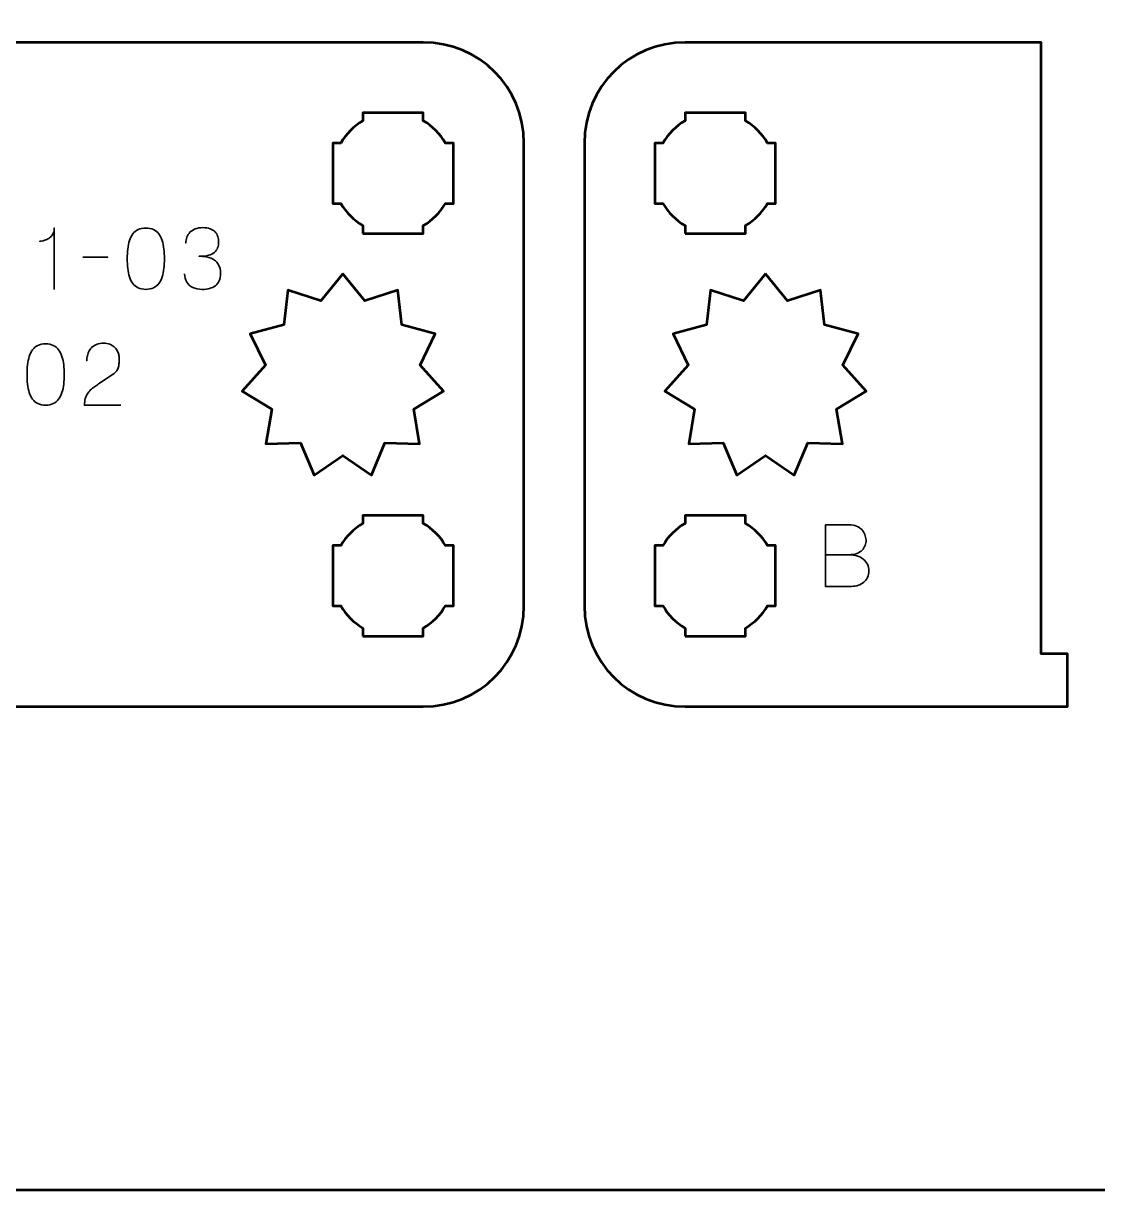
# Model space of a CAD drawing. Header units: centimetres. Extents: x -21 to 0, y -29.7 to 0.
# Drawn here: x -15.84 to -10.5, y -29.7 to -23.91 of the extents above; entities that cross this region are included whole.
import ezdxf

# ---------------------------------------------------------------- set-up
doc = ezdxf.new("R2010")
doc.units = ezdxf.units.CM
doc.header["$MEASUREMENT"] = 0
doc.layers.add('Layer 1', color=7, linetype='Continuous')

msp = doc.modelspace()

# ---------------------------------------------------------------- linework, layer by layer
at = {"layer": 'Layer 1', "color": 22, "lineweight": 53}
msp.add_open_spline([(-21.00003, -29.19995), (-21.00003, -29.19995), (-21.00003, -0.49992), (-21.00003, -0.49992), (-21.00003, -0.49992), (-21.00003, -0.22295), (-20.77694, 0.00004), (-20.49994, 0.00004), (-20.49994, 0.00004), (-20.49994, 0.00004), (-0.50008, 0.00004), (-0.50008, 0.00004), (-0.50008, 0.00004), (-0.22294, 0.00004), (0.00002, -0.22295), (0.00002, -0.49992), (0.00002, -0.49992), (0.00002, -0.49992), (0.00002, -29.19995), (0.00002, -29.19995), (0.00002, -29.19995), (0.00002, -29.47695), (-0.22294, -29.70004), (-0.50008, -29.70004), (-0.50008, -29.70004), (-0.50008, -29.70004), (-20.49994, -29.70004), (-20.49994, -29.70004), (-20.49994, -29.70004), (-20.77694, -29.70004), (-21.00003, -29.47695), (-21.00003, -29.19995)], degree=3, knots=[0, 0, 0, 0, 0.125, 0.125, 0.125, 0.125, 0.25, 0.25, 0.25, 0.25, 0.375, 0.375, 0.375, 0.375, 0.5, 0.5, 0.5, 0.5, 0.625, 0.625, 0.625, 0.625, 0.75, 0.75, 0.75, 0.75, 0.875, 0.875, 0.875, 0.875, 1, 1, 1, 1], dxfattribs=at)
at = {"layer": 'Layer 1', "color": 114, "lineweight": 53}
for points in [[(-18.14994, -23.99998), (-18.14994, -23.99998), (-13.85007, -23.99998), (-13.85007, -23.99998), (-13.85007, -23.99998), (-13.57293, -23.99998), (-13.34997, -24.22307), (-13.34997, -24.50007), (-13.34997, -24.50007), (-13.34997, -24.50007), (-13.34997, -26.79994), (-13.34997, -26.79994), (-13.34997, -26.79994), (-13.34997, -27.07708), (-13.57293, -27.30004), (-13.85007, -27.30004), (-13.85007, -27.30004), (-13.85007, -27.30004), (-18.14994, -27.30004), (-18.14994, -27.30004), (-18.14994, -27.30004), (-18.42694, -27.30004), (-18.65003, -27.07708), (-18.65003, -26.79994), (-18.65003, -26.79994), (-18.65003, -26.79994), (-18.65003, -24.50007), (-18.65003, -24.50007), (-18.65003, -24.50007), (-18.65003, -24.22307), (-18.42694, -23.99998), (-18.14994, -23.99998)], [(-12.54994, -23.99998), (-12.54994, -23.99998), (-10.78102, -23.99998), (-10.78102, -23.99998), (-10.78102, -23.99998), (-10.78102, -23.99998), (-10.781, -27.03754), (-10.781, -27.03754), (-10.781, -27.03754), (-10.781, -27.03754), (-10.65, -27.03754), (-10.65, -27.03754), (-10.65, -27.03754), (-10.65, -27.03754), (-10.65002, -27.30004), (-10.65002, -27.30004), (-10.65002, -27.30004), (-10.65002, -27.30004), (-12.54994, -27.30004), (-12.54994, -27.30004), (-12.54994, -27.30004), (-12.82694, -27.30004), (-13.05003, -27.07708), (-13.05003, -26.79994), (-13.05003, -26.79994), (-13.05003, -26.79994), (-13.05003, -24.50007), (-13.05003, -24.50007), (-13.05003, -24.50007), (-13.05003, -24.22307), (-12.82694, -23.99998), (-12.54994, -23.99998)]]:
    msp.add_open_spline(points, degree=3, knots=[0, 0, 0, 0, 0.125, 0.125, 0.125, 0.125, 0.25, 0.25, 0.25, 0.25, 0.375, 0.375, 0.375, 0.375, 0.5, 0.5, 0.5, 0.5, 0.625, 0.625, 0.625, 0.625, 0.75, 0.75, 0.75, 0.75, 0.875, 0.875, 0.875, 0.875, 1, 1, 1, 1], dxfattribs=at)
at = {"layer": 'Layer 1', "color": 250, "lineweight": 53}
for points, knots in [([(-14.15007, -24.95001), (-14.15007, -24.95001), (-14.15007, -24.9099), (-14.15007, -24.9099), (-14.15007, -24.9099), (-14.19554, -24.88358), (-14.23343, -24.84555), (-14.25989, -24.80008), (-14.25989, -24.80008), (-14.25989, -24.80008), (-14.3, -24.80008), (-14.3, -24.80008), (-14.3, -24.80008), (-14.3, -24.80008), (-14.3, -24.65001), (-14.3, -24.65001), (-14.3, -24.65001), (-14.3, -24.65001), (-14.3, -24.50007), (-14.3, -24.50007), (-14.3, -24.50007), (-14.3, -24.50007), (-14.25989, -24.50007), (-14.25989, -24.50007), (-14.25989, -24.50007), (-14.23343, -24.45446), (-14.19554, -24.41654), (-14.15007, -24.39022), (-14.15007, -24.39022), (-14.15007, -24.39022), (-14.15007, -24.35), (-14.15007, -24.35), (-14.15007, -24.35), (-14.15007, -24.35), (-14, -24.35), (-14, -24.35), (-14, -24.35), (-14, -24.35), (-13.85007, -24.35), (-13.85007, -24.35), (-13.85007, -24.35), (-13.85007, -24.35), (-13.85007, -24.39022), (-13.85007, -24.39022), (-13.85007, -24.39022), (-13.80445, -24.41654), (-13.76653, -24.45446), (-13.74021, -24.50007), (-13.74021, -24.50007), (-13.74021, -24.50007), (-13.7, -24.50007), (-13.7, -24.50007), (-13.7, -24.50007), (-13.7, -24.50007), (-13.7, -24.65001), (-13.7, -24.65001), (-13.7, -24.65001), (-13.7, -24.65001), (-13.7, -24.80008), (-13.7, -24.80008), (-13.7, -24.80008), (-13.7, -24.80008), (-13.74021, -24.80008), (-13.74021, -24.80008), (-13.74021, -24.80008), (-13.76653, -24.84555), (-13.80445, -24.88358), (-13.85007, -24.9099), (-13.85007, -24.9099), (-13.85007, -24.9099), (-13.85007, -24.95001), (-13.85007, -24.95001), (-13.85007, -24.95001), (-13.85007, -24.95001), (-14, -24.95001), (-14, -24.95001), (-14, -24.95001), (-14, -24.95001), (-14.15007, -24.95001), (-14.15007, -24.95001)], [0, 0, 0, 0, 0.05, 0.05, 0.05, 0.05, 0.1, 0.1, 0.1, 0.1, 0.15, 0.15, 0.15, 0.15, 0.2, 0.2, 0.2, 0.2, 0.25, 0.25, 0.25, 0.25, 0.3, 0.3, 0.3, 0.3, 0.35, 0.35, 0.35, 0.35, 0.4, 0.4, 0.4, 0.4, 0.45, 0.45, 0.45, 0.45, 0.5, 0.5, 0.5, 0.5, 0.55, 0.55, 0.55, 0.55, 0.6, 0.6, 0.6, 0.6, 0.65, 0.65, 0.65, 0.65, 0.7, 0.7, 0.7, 0.7, 0.75, 0.75, 0.75, 0.75, 0.8, 0.8, 0.8, 0.8, 0.85, 0.85, 0.85, 0.85, 0.9, 0.9, 0.9, 0.9, 0.95, 0.95, 0.95, 0.95, 1, 1, 1, 1]), ([(-12.54994, -24.95001), (-12.54994, -24.95001), (-12.54994, -24.9099), (-12.54994, -24.9099), (-12.54994, -24.9099), (-12.59555, -24.88358), (-12.63347, -24.84555), (-12.65979, -24.80008), (-12.65979, -24.80008), (-12.65979, -24.80008), (-12.70001, -24.80008), (-12.70001, -24.80008), (-12.70001, -24.80008), (-12.70001, -24.80008), (-12.70001, -24.65001), (-12.70001, -24.65001), (-12.70001, -24.65001), (-12.70001, -24.65001), (-12.70001, -24.50007), (-12.70001, -24.50007), (-12.70001, -24.50007), (-12.70001, -24.50007), (-12.65979, -24.50007), (-12.65979, -24.50007), (-12.65979, -24.50007), (-12.63347, -24.45446), (-12.59555, -24.41654), (-12.54994, -24.39022), (-12.54994, -24.39022), (-12.54994, -24.39022), (-12.54994, -24.35), (-12.54994, -24.35), (-12.54994, -24.35), (-12.54994, -24.35), (-12.40001, -24.35), (-12.40001, -24.35), (-12.40001, -24.35), (-12.40001, -24.35), (-12.24993, -24.35), (-12.24993, -24.35), (-12.24993, -24.35), (-12.24993, -24.35), (-12.24993, -24.39022), (-12.24993, -24.39022), (-12.24993, -24.39022), (-12.20446, -24.41654), (-12.16643, -24.45446), (-12.14011, -24.50007), (-12.14011, -24.50007), (-12.14011, -24.50007), (-12.1, -24.50007), (-12.1, -24.50007), (-12.1, -24.50007), (-12.1, -24.50007), (-12.1, -24.65001), (-12.1, -24.65001), (-12.1, -24.65001), (-12.1, -24.65001), (-12.1, -24.80008), (-12.1, -24.80008), (-12.1, -24.80008), (-12.1, -24.80008), (-12.14011, -24.80008), (-12.14011, -24.80008), (-12.14011, -24.80008), (-12.16643, -24.84555), (-12.20446, -24.88358), (-12.24993, -24.9099), (-12.24993, -24.9099), (-12.24993, -24.9099), (-12.24993, -24.95001), (-12.24993, -24.95001), (-12.24993, -24.95001), (-12.24993, -24.95001), (-12.40001, -24.95001), (-12.40001, -24.95001), (-12.40001, -24.95001), (-12.40001, -24.95001), (-12.54994, -24.95001), (-12.54994, -24.95001)], [0, 0, 0, 0, 0.05, 0.05, 0.05, 0.05, 0.1, 0.1, 0.1, 0.1, 0.15, 0.15, 0.15, 0.15, 0.2, 0.2, 0.2, 0.2, 0.25, 0.25, 0.25, 0.25, 0.3, 0.3, 0.3, 0.3, 0.35, 0.35, 0.35, 0.35, 0.4, 0.4, 0.4, 0.4, 0.45, 0.45, 0.45, 0.45, 0.5, 0.5, 0.5, 0.5, 0.55, 0.55, 0.55, 0.55, 0.6, 0.6, 0.6, 0.6, 0.65, 0.65, 0.65, 0.65, 0.7, 0.7, 0.7, 0.7, 0.75, 0.75, 0.75, 0.75, 0.8, 0.8, 0.8, 0.8, 0.85, 0.85, 0.85, 0.85, 0.9, 0.9, 0.9, 0.9, 0.95, 0.95, 0.95, 0.95, 1, 1, 1, 1]), ([(-14.25, -25.15001), (-14.25, -25.15001), (-14.14076, -25.28448), (-14.14076, -25.28448), (-14.14076, -25.28448), (-14.14076, -25.28448), (-13.97689, -25.23103), (-13.97689, -25.23103), (-13.97689, -25.23103), (-13.97689, -25.23103), (-13.95696, -25.40382), (-13.95696, -25.40382), (-13.95696, -25.40382), (-13.95696, -25.40382), (-13.7905, -25.44834), (-13.7905, -25.44834), (-13.7905, -25.44834), (-13.7905, -25.44834), (-13.8662, -25.60459), (-13.8662, -25.60459), (-13.8662, -25.60459), (-13.8662, -25.60459), (-13.75, -25.73298), (-13.75, -25.73298), (-13.75, -25.73298), (-13.75, -25.73298), (-13.89729, -25.82308), (-13.89729, -25.82308), (-13.89729, -25.82308), (-13.89729, -25.82308), (-13.86824, -25.99454), (-13.86824, -25.99454), (-13.86824, -25.99454), (-13.86824, -25.99454), (-14.04037, -25.98989), (-14.04037, -25.98989), (-14.04037, -25.98989), (-14.04037, -25.98989), (-14.10769, -26.15001), (-14.10769, -26.15001), (-14.10769, -26.15001), (-14.10769, -26.15001), (-14.25, -26.05208), (-14.25, -26.05208), (-14.25, -26.05208), (-14.25, -26.05208), (-14.39231, -26.15001), (-14.39231, -26.15001), (-14.39231, -26.15001), (-14.39231, -26.15001), (-14.45963, -25.98989), (-14.45963, -25.98989), (-14.45963, -25.98989), (-14.45963, -25.98989), (-14.63176, -25.99454), (-14.63176, -25.99454), (-14.63176, -25.99454), (-14.63176, -25.99454), (-14.60271, -25.82308), (-14.60271, -25.82308), (-14.60271, -25.82308), (-14.60271, -25.82308), (-14.75, -25.73298), (-14.75, -25.73298), (-14.75, -25.73298), (-14.75, -25.73298), (-14.6338, -25.60459), (-14.6338, -25.60459), (-14.6338, -25.60459), (-14.6338, -25.60459), (-14.7095, -25.44834), (-14.7095, -25.44834), (-14.7095, -25.44834), (-14.7095, -25.44834), (-14.54304, -25.40382), (-14.54304, -25.40382), (-14.54304, -25.40382), (-14.54304, -25.40382), (-14.52311, -25.23103), (-14.52311, -25.23103), (-14.52311, -25.23103), (-14.52311, -25.23103), (-14.35924, -25.28448), (-14.35924, -25.28448), (-14.35924, -25.28448), (-14.35924, -25.28448), (-14.25, -25.15001), (-14.25, -25.15001)], [0, 0, 0, 0, 0.0454545, 0.0454545, 0.0454545, 0.0454545, 0.0909091, 0.0909091, 0.0909091, 0.0909091, 0.1363636, 0.1363636, 0.1363636, 0.1363636, 0.1818182, 0.1818182, 0.1818182, 0.1818182, 0.2272727, 0.2272727, 0.2272727, 0.2272727, 0.2727273, 0.2727273, 0.2727273, 0.2727273, 0.3181818, 0.3181818, 0.3181818, 0.3181818, 0.3636364, 0.3636364, 0.3636364, 0.3636364, 0.4090909, 0.4090909, 0.4090909, 0.4090909, 0.4545455, 0.4545455, 0.4545455, 0.4545455, 0.5, 0.5, 0.5, 0.5, 0.5454545, 0.5454545, 0.5454545, 0.5454545, 0.5909091, 0.5909091, 0.5909091, 0.5909091, 0.6363636, 0.6363636, 0.6363636, 0.6363636, 0.6818182, 0.6818182, 0.6818182, 0.6818182, 0.7272727, 0.7272727, 0.7272727, 0.7272727, 0.7727273, 0.7727273, 0.7727273, 0.7727273, 0.8181818, 0.8181818, 0.8181818, 0.8181818, 0.8636364, 0.8636364, 0.8636364, 0.8636364, 0.9090909, 0.9090909, 0.9090909, 0.9090909, 0.9545455, 0.9545455, 0.9545455, 0.9545455, 1, 1, 1, 1]), ([(-12.15, -25.15001), (-12.15, -25.15001), (-12.04076, -25.28448), (-12.04076, -25.28448), (-12.04076, -25.28448), (-12.04076, -25.28448), (-11.87689, -25.23103), (-11.87689, -25.23103), (-11.87689, -25.23103), (-11.87689, -25.23103), (-11.85696, -25.40382), (-11.85696, -25.40382), (-11.85696, -25.40382), (-11.85696, -25.40382), (-11.6905, -25.44834), (-11.6905, -25.44834), (-11.6905, -25.44834), (-11.6905, -25.44834), (-11.7662, -25.60459), (-11.7662, -25.60459), (-11.7662, -25.60459), (-11.7662, -25.60459), (-11.65, -25.73298), (-11.65, -25.73298), (-11.65, -25.73298), (-11.65, -25.73298), (-11.79729, -25.82308), (-11.79729, -25.82308), (-11.79729, -25.82308), (-11.79729, -25.82308), (-11.76824, -25.99454), (-11.76824, -25.99454), (-11.76824, -25.99454), (-11.76824, -25.99454), (-11.94037, -25.98989), (-11.94037, -25.98989), (-11.94037, -25.98989), (-11.94037, -25.98989), (-12.00769, -26.15001), (-12.00769, -26.15001), (-12.00769, -26.15001), (-12.00769, -26.15001), (-12.15, -26.05208), (-12.15, -26.05208), (-12.15, -26.05208), (-12.15, -26.05208), (-12.29231, -26.15001), (-12.29231, -26.15001), (-12.29231, -26.15001), (-12.29231, -26.15001), (-12.35963, -25.98989), (-12.35963, -25.98989), (-12.35963, -25.98989), (-12.35963, -25.98989), (-12.53176, -25.99454), (-12.53176, -25.99454), (-12.53176, -25.99454), (-12.53176, -25.99454), (-12.50271, -25.82308), (-12.50271, -25.82308), (-12.50271, -25.82308), (-12.50271, -25.82308), (-12.65, -25.73298), (-12.65, -25.73298), (-12.65, -25.73298), (-12.65, -25.73298), (-12.5338, -25.60459), (-12.5338, -25.60459), (-12.5338, -25.60459), (-12.5338, -25.60459), (-12.6095, -25.44834), (-12.6095, -25.44834), (-12.6095, -25.44834), (-12.6095, -25.44834), (-12.44304, -25.40382), (-12.44304, -25.40382), (-12.44304, -25.40382), (-12.44304, -25.40382), (-12.42311, -25.23103), (-12.42311, -25.23103), (-12.42311, -25.23103), (-12.42311, -25.23103), (-12.25924, -25.28448), (-12.25924, -25.28448), (-12.25924, -25.28448), (-12.25924, -25.28448), (-12.15, -25.15001), (-12.15, -25.15001)], [0, 0, 0, 0, 0.0454545, 0.0454545, 0.0454545, 0.0454545, 0.0909091, 0.0909091, 0.0909091, 0.0909091, 0.1363636, 0.1363636, 0.1363636, 0.1363636, 0.1818182, 0.1818182, 0.1818182, 0.1818182, 0.2272727, 0.2272727, 0.2272727, 0.2272727, 0.2727273, 0.2727273, 0.2727273, 0.2727273, 0.3181818, 0.3181818, 0.3181818, 0.3181818, 0.3636364, 0.3636364, 0.3636364, 0.3636364, 0.4090909, 0.4090909, 0.4090909, 0.4090909, 0.4545455, 0.4545455, 0.4545455, 0.4545455, 0.5, 0.5, 0.5, 0.5, 0.5454545, 0.5454545, 0.5454545, 0.5454545, 0.5909091, 0.5909091, 0.5909091, 0.5909091, 0.6363636, 0.6363636, 0.6363636, 0.6363636, 0.6818182, 0.6818182, 0.6818182, 0.6818182, 0.7272727, 0.7272727, 0.7272727, 0.7272727, 0.7727273, 0.7727273, 0.7727273, 0.7727273, 0.8181818, 0.8181818, 0.8181818, 0.8181818, 0.8636364, 0.8636364, 0.8636364, 0.8636364, 0.9090909, 0.9090909, 0.9090909, 0.9090909, 0.9545455, 0.9545455, 0.9545455, 0.9545455, 1, 1, 1, 1]), ([(-14.15007, -26.95008), (-14.15007, -26.95008), (-14.15007, -26.90983), (-14.15007, -26.90983), (-14.15007, -26.90983), (-14.19554, -26.88351), (-14.23343, -26.84548), (-14.25989, -26.80001), (-14.25989, -26.80001), (-14.25989, -26.80001), (-14.3, -26.80001), (-14.3, -26.80001), (-14.3, -26.80001), (-14.3, -26.80001), (-14.3, -26.65008), (-14.3, -26.65008), (-14.3, -26.65008), (-14.3, -26.65008), (-14.3, -26.50001), (-14.3, -26.50001), (-14.3, -26.50001), (-14.3, -26.50001), (-14.25989, -26.50001), (-14.25989, -26.50001), (-14.25989, -26.50001), (-14.23343, -26.45453), (-14.19554, -26.4165), (-14.15007, -26.39019), (-14.15007, -26.39019), (-14.15007, -26.39019), (-14.15007, -26.35008), (-14.15007, -26.35008), (-14.15007, -26.35008), (-14.15007, -26.35008), (-14, -26.35008), (-14, -26.35008), (-14, -26.35008), (-14, -26.35008), (-13.85007, -26.35008), (-13.85007, -26.35008), (-13.85007, -26.35008), (-13.85007, -26.35008), (-13.85007, -26.39019), (-13.85007, -26.39019), (-13.85007, -26.39019), (-13.80445, -26.4165), (-13.76653, -26.45453), (-13.74021, -26.50001), (-13.74021, -26.50001), (-13.74021, -26.50001), (-13.7, -26.50001), (-13.7, -26.50001), (-13.7, -26.50001), (-13.7, -26.50001), (-13.7, -26.65008), (-13.7, -26.65008), (-13.7, -26.65008), (-13.7, -26.65008), (-13.7, -26.80001), (-13.7, -26.80001), (-13.7, -26.80001), (-13.7, -26.80001), (-13.74021, -26.80001), (-13.74021, -26.80001), (-13.74021, -26.80001), (-13.76653, -26.84548), (-13.80445, -26.88351), (-13.85007, -26.90983), (-13.85007, -26.90983), (-13.85007, -26.90983), (-13.85007, -26.95008), (-13.85007, -26.95008), (-13.85007, -26.95008), (-13.85007, -26.95008), (-14, -26.95008), (-14, -26.95008), (-14, -26.95008), (-14, -26.95008), (-14.15007, -26.95008), (-14.15007, -26.95008)], [0, 0, 0, 0, 0.05, 0.05, 0.05, 0.05, 0.1, 0.1, 0.1, 0.1, 0.15, 0.15, 0.15, 0.15, 0.2, 0.2, 0.2, 0.2, 0.25, 0.25, 0.25, 0.25, 0.3, 0.3, 0.3, 0.3, 0.35, 0.35, 0.35, 0.35, 0.4, 0.4, 0.4, 0.4, 0.45, 0.45, 0.45, 0.45, 0.5, 0.5, 0.5, 0.5, 0.55, 0.55, 0.55, 0.55, 0.6, 0.6, 0.6, 0.6, 0.65, 0.65, 0.65, 0.65, 0.7, 0.7, 0.7, 0.7, 0.75, 0.75, 0.75, 0.75, 0.8, 0.8, 0.8, 0.8, 0.85, 0.85, 0.85, 0.85, 0.9, 0.9, 0.9, 0.9, 0.95, 0.95, 0.95, 0.95, 1, 1, 1, 1]), ([(-12.54994, -26.95008), (-12.54994, -26.95008), (-12.54994, -26.90983), (-12.54994, -26.90983), (-12.54994, -26.90983), (-12.59555, -26.88351), (-12.63347, -26.84548), (-12.65979, -26.80001), (-12.65979, -26.80001), (-12.65979, -26.80001), (-12.70001, -26.80001), (-12.70001, -26.80001), (-12.70001, -26.80001), (-12.70001, -26.80001), (-12.70001, -26.65008), (-12.70001, -26.65008), (-12.70001, -26.65008), (-12.70001, -26.65008), (-12.70001, -26.50001), (-12.70001, -26.50001), (-12.70001, -26.50001), (-12.70001, -26.50001), (-12.65979, -26.50001), (-12.65979, -26.50001), (-12.65979, -26.50001), (-12.63347, -26.45453), (-12.59555, -26.4165), (-12.54994, -26.39019), (-12.54994, -26.39019), (-12.54994, -26.39019), (-12.54994, -26.35008), (-12.54994, -26.35008), (-12.54994, -26.35008), (-12.54994, -26.35008), (-12.40001, -26.35008), (-12.40001, -26.35008), (-12.40001, -26.35008), (-12.40001, -26.35008), (-12.24993, -26.35008), (-12.24993, -26.35008), (-12.24993, -26.35008), (-12.24993, -26.35008), (-12.24993, -26.39019), (-12.24993, -26.39019), (-12.24993, -26.39019), (-12.20446, -26.4165), (-12.16643, -26.45453), (-12.14011, -26.50001), (-12.14011, -26.50001), (-12.14011, -26.50001), (-12.1, -26.50001), (-12.1, -26.50001), (-12.1, -26.50001), (-12.1, -26.50001), (-12.1, -26.65008), (-12.1, -26.65008), (-12.1, -26.65008), (-12.1, -26.65008), (-12.1, -26.80001), (-12.1, -26.80001), (-12.1, -26.80001), (-12.1, -26.80001), (-12.14011, -26.80001), (-12.14011, -26.80001), (-12.14011, -26.80001), (-12.16643, -26.84548), (-12.20446, -26.88351), (-12.24993, -26.90983), (-12.24993, -26.90983), (-12.24993, -26.90983), (-12.24993, -26.95008), (-12.24993, -26.95008), (-12.24993, -26.95008), (-12.24993, -26.95008), (-12.40001, -26.95008), (-12.40001, -26.95008), (-12.40001, -26.95008), (-12.40001, -26.95008), (-12.54994, -26.95008), (-12.54994, -26.95008)], [0, 0, 0, 0, 0.05, 0.05, 0.05, 0.05, 0.1, 0.1, 0.1, 0.1, 0.15, 0.15, 0.15, 0.15, 0.2, 0.2, 0.2, 0.2, 0.25, 0.25, 0.25, 0.25, 0.3, 0.3, 0.3, 0.3, 0.35, 0.35, 0.35, 0.35, 0.4, 0.4, 0.4, 0.4, 0.45, 0.45, 0.45, 0.45, 0.5, 0.5, 0.5, 0.5, 0.55, 0.55, 0.55, 0.55, 0.6, 0.6, 0.6, 0.6, 0.65, 0.65, 0.65, 0.65, 0.7, 0.7, 0.7, 0.7, 0.75, 0.75, 0.75, 0.75, 0.8, 0.8, 0.8, 0.8, 0.85, 0.85, 0.85, 0.85, 0.9, 0.9, 0.9, 0.9, 0.95, 0.95, 0.95, 0.95, 1, 1, 1, 1])]:
    msp.add_open_spline(points, degree=3, knots=knots, dxfattribs=at)
at = {"layer": 'Layer 1', "color": 30, "lineweight": 35}
for points, knots in [([(-15.68312, -25.22731), (-15.68312, -25.22731), (-15.68312, -24.92209), (-15.68312, -24.92209), (-15.68312, -24.92209), (-15.68319, -24.93246), (-15.68503, -24.94135), (-15.68856, -24.94876), (-15.68856, -24.94876), (-15.69201, -24.95624), (-15.6966, -24.96238), (-15.70224, -24.96731), (-15.70224, -24.96731), (-15.70789, -24.97225), (-15.71396, -24.9762), (-15.72045, -24.97917), (-15.72045, -24.97917), (-15.72694, -24.98206), (-15.73322, -24.98425), (-15.73929, -24.98559), (-15.73929, -24.98559), (-15.74542, -24.987), (-15.75065, -24.98785), (-15.75509, -24.98813), (-15.75509, -24.98813), (-15.75065, -24.98785), (-15.74542, -24.987), (-15.73929, -24.98559), (-15.73929, -24.98559), (-15.73322, -24.98425), (-15.72694, -24.98206), (-15.72045, -24.97917), (-15.72045, -24.97917), (-15.71396, -24.9762), (-15.70789, -24.97225), (-15.70224, -24.96731), (-15.70224, -24.96731), (-15.6966, -24.96238), (-15.69201, -24.95624), (-15.68856, -24.94876), (-15.68856, -24.94876), (-15.68503, -24.94135), (-15.68319, -24.93246), (-15.68312, -24.92209), (-15.68312, -24.92209), (-15.68312, -24.92209), (-15.68312, -25.22731), (-15.68312, -25.22731)], [0, 0, 0, 0, 0.0833333, 0.0833333, 0.0833333, 0.0833333, 0.1666667, 0.1666667, 0.1666667, 0.1666667, 0.25, 0.25, 0.25, 0.25, 0.3333333, 0.3333333, 0.3333333, 0.3333333, 0.4166667, 0.4166667, 0.4166667, 0.4166667, 0.5, 0.5, 0.5, 0.5, 0.5833333, 0.5833333, 0.5833333, 0.5833333, 0.6666667, 0.6666667, 0.6666667, 0.6666667, 0.75, 0.75, 0.75, 0.75, 0.8333333, 0.8333333, 0.8333333, 0.8333333, 0.9166667, 0.9166667, 0.9166667, 0.9166667, 1, 1, 1, 1]), ([(-15.22847, -25.22731), (-15.21366, -25.22724), (-15.20089, -25.22463), (-15.19023, -25.21955), (-15.19023, -25.21955), (-15.17965, -25.21447), (-15.17083, -25.2072), (-15.16378, -25.19796), (-15.16378, -25.19796), (-15.15679, -25.18865), (-15.15129, -25.17764), (-15.1472, -25.16494), (-15.1472, -25.16494), (-15.14317, -25.15224), (-15.14028, -25.13834), (-15.13866, -25.1231), (-15.13866, -25.1231), (-15.13696, -25.10786), (-15.13612, -25.09184), (-15.13619, -25.07491), (-15.13619, -25.07491), (-15.13612, -25.05805), (-15.13696, -25.04203), (-15.13866, -25.02686), (-15.13866, -25.02686), (-15.14028, -25.01169), (-15.14317, -24.99772), (-15.1472, -24.98502), (-15.1472, -24.98502), (-15.15129, -24.97239), (-15.15679, -24.96139), (-15.16378, -24.952), (-15.16378, -24.952), (-15.17083, -24.94269), (-15.17965, -24.93542), (-15.19023, -24.93034), (-15.19023, -24.93034), (-15.20089, -24.92519), (-15.21366, -24.92258), (-15.22847, -24.92251), (-15.22847, -24.92251), (-15.24329, -24.92258), (-15.25606, -24.92519), (-15.26672, -24.93034), (-15.26672, -24.93034), (-15.2773, -24.93542), (-15.28612, -24.94269), (-15.29317, -24.952), (-15.29317, -24.952), (-15.30016, -24.96139), (-15.30566, -24.97239), (-15.30975, -24.98502), (-15.30975, -24.98502), (-15.31378, -24.99772), (-15.31667, -25.01169), (-15.31829, -25.02686), (-15.31829, -25.02686), (-15.31998, -25.04203), (-15.32083, -25.05805), (-15.32076, -25.07491), (-15.32076, -25.07491), (-15.32083, -25.09184), (-15.31998, -25.10786), (-15.31829, -25.1231), (-15.31829, -25.1231), (-15.31667, -25.13834), (-15.31378, -25.15224), (-15.30975, -25.16494), (-15.30975, -25.16494), (-15.30566, -25.17764), (-15.30016, -25.18865), (-15.29317, -25.19796), (-15.29317, -25.19796), (-15.28612, -25.2072), (-15.2773, -25.21447), (-15.26672, -25.21955), (-15.26672, -25.21955), (-15.25606, -25.22463), (-15.24329, -25.22724), (-15.22847, -25.22731)], [0, 0, 0, 0, 0.05, 0.05, 0.05, 0.05, 0.1, 0.1, 0.1, 0.1, 0.15, 0.15, 0.15, 0.15, 0.2, 0.2, 0.2, 0.2, 0.25, 0.25, 0.25, 0.25, 0.3, 0.3, 0.3, 0.3, 0.35, 0.35, 0.35, 0.35, 0.4, 0.4, 0.4, 0.4, 0.45, 0.45, 0.45, 0.45, 0.5, 0.5, 0.5, 0.5, 0.55, 0.55, 0.55, 0.55, 0.6, 0.6, 0.6, 0.6, 0.65, 0.65, 0.65, 0.65, 0.7, 0.7, 0.7, 0.7, 0.75, 0.75, 0.75, 0.75, 0.8, 0.8, 0.8, 0.8, 0.85, 0.85, 0.85, 0.85, 0.9, 0.9, 0.9, 0.9, 0.95, 0.95, 0.95, 0.95, 1, 1, 1, 1]), ([(-15.22847, -25.22731), (-15.21366, -25.22724), (-15.20089, -25.22463), (-15.19023, -25.21955), (-15.19023, -25.21955), (-15.17965, -25.21447), (-15.17083, -25.2072), (-15.16378, -25.19796), (-15.16378, -25.19796), (-15.15679, -25.18865), (-15.15129, -25.17764), (-15.1472, -25.16494), (-15.1472, -25.16494), (-15.14317, -25.15224), (-15.14028, -25.13834), (-15.13866, -25.1231), (-15.13866, -25.1231), (-15.13696, -25.10786), (-15.13612, -25.09184), (-15.13619, -25.07491), (-15.13619, -25.07491), (-15.13612, -25.05805), (-15.13696, -25.04203), (-15.13866, -25.02686), (-15.13866, -25.02686), (-15.14028, -25.01169), (-15.14317, -24.99772), (-15.1472, -24.98502), (-15.1472, -24.98502), (-15.15129, -24.97239), (-15.15679, -24.96139), (-15.16378, -24.952), (-15.16378, -24.952), (-15.17083, -24.94269), (-15.17965, -24.93542), (-15.19023, -24.93034), (-15.19023, -24.93034), (-15.20089, -24.92519), (-15.21366, -24.92258), (-15.22847, -24.92251), (-15.22847, -24.92251), (-15.24329, -24.92258), (-15.25606, -24.92519), (-15.26672, -24.93034), (-15.26672, -24.93034), (-15.2773, -24.93542), (-15.28612, -24.94269), (-15.29317, -24.952), (-15.29317, -24.952), (-15.30016, -24.96139), (-15.30566, -24.97239), (-15.30975, -24.98502), (-15.30975, -24.98502), (-15.31378, -24.99772), (-15.31667, -25.01169), (-15.31829, -25.02686), (-15.31829, -25.02686), (-15.31998, -25.04203), (-15.32083, -25.05805), (-15.32076, -25.07491), (-15.32076, -25.07491), (-15.32083, -25.09184), (-15.31998, -25.10786), (-15.31829, -25.1231), (-15.31829, -25.1231), (-15.31667, -25.13834), (-15.31378, -25.15224), (-15.30975, -25.16494), (-15.30975, -25.16494), (-15.30566, -25.17764), (-15.30016, -25.18865), (-15.29317, -25.19796), (-15.29317, -25.19796), (-15.28612, -25.2072), (-15.2773, -25.21447), (-15.26672, -25.21955), (-15.26672, -25.21955), (-15.25606, -25.22463), (-15.24329, -25.22724), (-15.22847, -25.22731)], [0, 0, 0, 0, 0.05, 0.05, 0.05, 0.05, 0.1, 0.1, 0.1, 0.1, 0.15, 0.15, 0.15, 0.15, 0.2, 0.2, 0.2, 0.2, 0.25, 0.25, 0.25, 0.25, 0.3, 0.3, 0.3, 0.3, 0.35, 0.35, 0.35, 0.35, 0.4, 0.4, 0.4, 0.4, 0.45, 0.45, 0.45, 0.45, 0.5, 0.5, 0.5, 0.5, 0.55, 0.55, 0.55, 0.55, 0.6, 0.6, 0.6, 0.6, 0.65, 0.65, 0.65, 0.65, 0.7, 0.7, 0.7, 0.7, 0.75, 0.75, 0.75, 0.75, 0.8, 0.8, 0.8, 0.8, 0.85, 0.85, 0.85, 0.85, 0.9, 0.9, 0.9, 0.9, 0.95, 0.95, 0.95, 0.95, 1, 1, 1, 1]), ([(-15.03586, -25.15069), (-15.03579, -25.16593), (-15.03226, -25.17919), (-15.02528, -25.19069), (-15.02528, -25.19069), (-15.01829, -25.20212), (-15.00834, -25.21108), (-14.99536, -25.2175), (-14.99536, -25.2175), (-14.98238, -25.22392), (-14.96679, -25.22717), (-14.94865, -25.22731), (-14.94865, -25.22731), (-14.93504, -25.22731), (-14.92269, -25.2259), (-14.91147, -25.22294), (-14.91147, -25.22294), (-14.90032, -25.21997), (-14.89073, -25.21539), (-14.88261, -25.20911), (-14.88261, -25.20911), (-14.8745, -25.20283), (-14.86829, -25.19471), (-14.86385, -25.18484), (-14.86385, -25.18484), (-14.85947, -25.17489), (-14.85729, -25.16296), (-14.85722, -25.14899), (-14.85722, -25.14899), (-14.85714, -25.13037), (-14.86095, -25.11463), (-14.8685, -25.10186), (-14.8685, -25.10186), (-14.87605, -25.08909), (-14.88777, -25.0795), (-14.9035, -25.07294), (-14.9035, -25.07294), (-14.91923, -25.06637), (-14.93941, -25.06306), (-14.96389, -25.06306), (-14.96389, -25.06306), (-14.94562, -25.06313), (-14.93031, -25.06144), (-14.91782, -25.05798), (-14.91782, -25.05798), (-14.9054, -25.05452), (-14.89546, -25.04965), (-14.88798, -25.0433), (-14.88798, -25.0433), (-14.8805, -25.03702), (-14.87507, -25.02954), (-14.87182, -25.02094), (-14.87182, -25.02094), (-14.8685, -25.0124), (-14.86688, -25.00302), (-14.86695, -24.99279), (-14.86695, -24.99279), (-14.86688, -24.98255), (-14.86829, -24.9731), (-14.87111, -24.96435), (-14.87111, -24.96435), (-14.87387, -24.9556), (-14.87838, -24.94791), (-14.88452, -24.94135), (-14.88452, -24.94135), (-14.89066, -24.93479), (-14.89877, -24.92964), (-14.90872, -24.92597), (-14.90872, -24.92597), (-14.91874, -24.9223), (-14.93095, -24.92047), (-14.94527, -24.9204), (-14.94527, -24.9204), (-14.95952, -24.92047), (-14.97201, -24.92258), (-14.98259, -24.92668), (-14.98259, -24.92668), (-14.99325, -24.93077), (-15.00199, -24.93634), (-15.00905, -24.94347), (-15.00905, -24.94347), (-15.01603, -24.95059), (-15.02126, -24.95871), (-15.02471, -24.96788), (-15.02471, -24.96788), (-15.02824, -24.97705), (-15.02993, -24.98679), (-15.02993, -24.99702), (-15.02993, -24.99702), (-15.02993, -24.98679), (-15.02824, -24.97705), (-15.02471, -24.96788), (-15.02471, -24.96788), (-15.02126, -24.95871), (-15.01603, -24.95059), (-15.00905, -24.94347), (-15.00905, -24.94347), (-15.00199, -24.93634), (-14.99325, -24.93077), (-14.98259, -24.92668), (-14.98259, -24.92668), (-14.97201, -24.92258), (-14.95952, -24.92047), (-14.94527, -24.9204), (-14.94527, -24.9204), (-14.93095, -24.92047), (-14.91874, -24.9223), (-14.90872, -24.92597), (-14.90872, -24.92597), (-14.89877, -24.92964), (-14.89066, -24.93479), (-14.88452, -24.94135), (-14.88452, -24.94135), (-14.87838, -24.94791), (-14.87387, -24.9556), (-14.87111, -24.96435), (-14.87111, -24.96435), (-14.86829, -24.9731), (-14.86688, -24.98255), (-14.86695, -24.99279), (-14.86695, -24.99279), (-14.86688, -25.00302), (-14.8685, -25.0124), (-14.87182, -25.02094), (-14.87182, -25.02094), (-14.87507, -25.02954), (-14.8805, -25.03702), (-14.88798, -25.0433), (-14.88798, -25.0433), (-14.89546, -25.04965), (-14.9054, -25.05452), (-14.91782, -25.05798), (-14.91782, -25.05798), (-14.93031, -25.06144), (-14.94562, -25.06313), (-14.96389, -25.06306), (-14.96389, -25.06306), (-14.93941, -25.06306), (-14.91923, -25.06637), (-14.9035, -25.07294), (-14.9035, -25.07294), (-14.88777, -25.0795), (-14.87605, -25.08909), (-14.8685, -25.10186), (-14.8685, -25.10186), (-14.86095, -25.11463), (-14.85714, -25.13037), (-14.85722, -25.14899), (-14.85722, -25.14899), (-14.85729, -25.16296), (-14.85947, -25.17489), (-14.86385, -25.18484), (-14.86385, -25.18484), (-14.86829, -25.19471), (-14.8745, -25.20283), (-14.88261, -25.20911), (-14.88261, -25.20911), (-14.89073, -25.21539), (-14.90032, -25.21997), (-14.91147, -25.22294), (-14.91147, -25.22294), (-14.92269, -25.2259), (-14.93504, -25.22731), (-14.94865, -25.22731), (-14.94865, -25.22731), (-14.96679, -25.22717), (-14.98238, -25.22392), (-14.99536, -25.2175), (-14.99536, -25.2175), (-15.00834, -25.21108), (-15.01829, -25.20212), (-15.02528, -25.19069), (-15.02528, -25.19069), (-15.03226, -25.17919), (-15.03579, -25.16593), (-15.03586, -25.15069)], [0, 0, 0, 0, 0.0227273, 0.0227273, 0.0227273, 0.0227273, 0.0454545, 0.0454545, 0.0454545, 0.0454545, 0.0681818, 0.0681818, 0.0681818, 0.0681818, 0.0909091, 0.0909091, 0.0909091, 0.0909091, 0.1136364, 0.1136364, 0.1136364, 0.1136364, 0.1363636, 0.1363636, 0.1363636, 0.1363636, 0.1590909, 0.1590909, 0.1590909, 0.1590909, 0.1818182, 0.1818182, 0.1818182, 0.1818182, 0.2045455, 0.2045455, 0.2045455, 0.2045455, 0.2272727, 0.2272727, 0.2272727, 0.2272727, 0.25, 0.25, 0.25, 0.25, 0.2727273, 0.2727273, 0.2727273, 0.2727273, 0.2954545, 0.2954545, 0.2954545, 0.2954545, 0.3181818, 0.3181818, 0.3181818, 0.3181818, 0.3409091, 0.3409091, 0.3409091, 0.3409091, 0.3636364, 0.3636364, 0.3636364, 0.3636364, 0.3863636, 0.3863636, 0.3863636, 0.3863636, 0.4090909, 0.4090909, 0.4090909, 0.4090909, 0.4318182, 0.4318182, 0.4318182, 0.4318182, 0.4545455, 0.4545455, 0.4545455, 0.4545455, 0.4772727, 0.4772727, 0.4772727, 0.4772727, 0.5, 0.5, 0.5, 0.5, 0.5227273, 0.5227273, 0.5227273, 0.5227273, 0.5454545, 0.5454545, 0.5454545, 0.5454545, 0.5681818, 0.5681818, 0.5681818, 0.5681818, 0.5909091, 0.5909091, 0.5909091, 0.5909091, 0.6136364, 0.6136364, 0.6136364, 0.6136364, 0.6363636, 0.6363636, 0.6363636, 0.6363636, 0.6590909, 0.6590909, 0.6590909, 0.6590909, 0.6818182, 0.6818182, 0.6818182, 0.6818182, 0.7045455, 0.7045455, 0.7045455, 0.7045455, 0.7272727, 0.7272727, 0.7272727, 0.7272727, 0.75, 0.75, 0.75, 0.75, 0.7727273, 0.7727273, 0.7727273, 0.7727273, 0.7954545, 0.7954545, 0.7954545, 0.7954545, 0.8181818, 0.8181818, 0.8181818, 0.8181818, 0.8409091, 0.8409091, 0.8409091, 0.8409091, 0.8636364, 0.8636364, 0.8636364, 0.8636364, 0.8863636, 0.8863636, 0.8863636, 0.8863636, 0.9090909, 0.9090909, 0.9090909, 0.9090909, 0.9318182, 0.9318182, 0.9318182, 0.9318182, 0.9545455, 0.9545455, 0.9545455, 0.9545455, 0.9772727, 0.9772727, 0.9772727, 0.9772727, 1, 1, 1, 1]), ([(-15.54089, -25.06771), (-15.54089, -25.06771), (-15.4177, -25.06771), (-15.4177, -25.06771), (-15.4177, -25.06771), (-15.4177, -25.06771), (-15.54089, -25.06771), (-15.54089, -25.06771)], [0, 0, 0, 0, 0.5, 0.5, 0.5, 0.5, 1, 1, 1, 1]), ([(-15.35209, -25.80262), (-15.35209, -25.80262), (-15.5337, -25.80262), (-15.5337, -25.80262), (-15.5337, -25.80262), (-15.53335, -25.79034), (-15.5318, -25.77948), (-15.52918, -25.77016), (-15.52918, -25.77016), (-15.5265, -25.76085), (-15.52291, -25.75267), (-15.51846, -25.74561), (-15.51846, -25.74561), (-15.51394, -25.73856), (-15.50879, -25.73228), (-15.50294, -25.72677), (-15.50294, -25.72677), (-15.49708, -25.7212), (-15.4908, -25.71612), (-15.48403, -25.71132), (-15.48403, -25.71132), (-15.47726, -25.70659), (-15.47027, -25.70187), (-15.463, -25.69721), (-15.463, -25.69721), (-15.463, -25.69721), (-15.39061, -25.64895), (-15.39061, -25.64895), (-15.39061, -25.64895), (-15.38321, -25.64373), (-15.37742, -25.63802), (-15.37333, -25.63188), (-15.37333, -25.63188), (-15.36917, -25.62574), (-15.36627, -25.61925), (-15.36451, -25.6124), (-15.36451, -25.6124), (-15.36282, -25.60563), (-15.36176, -25.59865), (-15.36141, -25.59159), (-15.36141, -25.59159), (-15.36105, -25.58446), (-15.36091, -25.57734), (-15.36098, -25.57021), (-15.36098, -25.57021), (-15.36098, -25.56436), (-15.36176, -25.55808), (-15.36331, -25.5513), (-15.36331, -25.5513), (-15.36493, -25.5446), (-15.36747, -25.5379), (-15.37107, -25.53127), (-15.37107, -25.53127), (-15.37467, -25.52463), (-15.37947, -25.51857), (-15.38546, -25.51306), (-15.38546, -25.51306), (-15.39146, -25.50763), (-15.39887, -25.50326), (-15.40769, -25.49994), (-15.40769, -25.49994), (-15.41651, -25.49662), (-15.42688, -25.49493), (-15.43887, -25.49486), (-15.43887, -25.49486), (-15.45094, -25.49493), (-15.46159, -25.49662), (-15.47077, -25.49987), (-15.47077, -25.49987), (-15.47994, -25.50311), (-15.48777, -25.50763), (-15.49426, -25.51334), (-15.49426, -25.51334), (-15.50075, -25.51906), (-15.50597, -25.52569), (-15.51006, -25.5331), (-15.51006, -25.5331), (-15.51416, -25.54051), (-15.51712, -25.54841), (-15.51902, -25.55674), (-15.51902, -25.55674), (-15.52093, -25.56506), (-15.52185, -25.57353), (-15.52185, -25.58207), (-15.52185, -25.58207), (-15.52185, -25.57353), (-15.52093, -25.56506), (-15.51902, -25.55674), (-15.51902, -25.55674), (-15.51712, -25.54841), (-15.51416, -25.54051), (-15.51006, -25.5331), (-15.51006, -25.5331), (-15.50597, -25.52569), (-15.50075, -25.51906), (-15.49426, -25.51334), (-15.49426, -25.51334), (-15.48777, -25.50763), (-15.47994, -25.50311), (-15.47077, -25.49987), (-15.47077, -25.49987), (-15.46159, -25.49662), (-15.45094, -25.49493), (-15.43887, -25.49486), (-15.43887, -25.49486), (-15.42688, -25.49493), (-15.41651, -25.49662), (-15.40769, -25.49994), (-15.40769, -25.49994), (-15.39887, -25.50326), (-15.39146, -25.50763), (-15.38546, -25.51306), (-15.38546, -25.51306), (-15.37947, -25.51857), (-15.37467, -25.52463), (-15.37107, -25.53127), (-15.37107, -25.53127), (-15.36747, -25.5379), (-15.36493, -25.5446), (-15.36331, -25.5513), (-15.36331, -25.5513), (-15.36176, -25.55808), (-15.36098, -25.56436), (-15.36098, -25.57021), (-15.36098, -25.57021), (-15.36091, -25.57734), (-15.36105, -25.58446), (-15.36141, -25.59159), (-15.36141, -25.59159), (-15.36176, -25.59865), (-15.36282, -25.60563), (-15.36451, -25.6124), (-15.36451, -25.6124), (-15.36627, -25.61925), (-15.36917, -25.62574), (-15.37333, -25.63188), (-15.37333, -25.63188), (-15.37742, -25.63802), (-15.38321, -25.64373), (-15.39061, -25.64895), (-15.39061, -25.64895), (-15.39061, -25.64895), (-15.463, -25.69721), (-15.463, -25.69721), (-15.463, -25.69721), (-15.47027, -25.70187), (-15.47726, -25.70659), (-15.48403, -25.71132), (-15.48403, -25.71132), (-15.4908, -25.71612), (-15.49708, -25.7212), (-15.50294, -25.72677), (-15.50294, -25.72677), (-15.50879, -25.73228), (-15.51394, -25.73856), (-15.51846, -25.74561), (-15.51846, -25.74561), (-15.52291, -25.75267), (-15.5265, -25.76085), (-15.52918, -25.77016), (-15.52918, -25.77016), (-15.5318, -25.77948), (-15.53335, -25.79034), (-15.5337, -25.80262), (-15.5337, -25.80262), (-15.5337, -25.80262), (-15.35209, -25.80262), (-15.35209, -25.80262)], [0, 0, 0, 0, 0.0238095, 0.0238095, 0.0238095, 0.0238095, 0.047619, 0.047619, 0.047619, 0.047619, 0.0714286, 0.0714286, 0.0714286, 0.0714286, 0.0952381, 0.0952381, 0.0952381, 0.0952381, 0.1190476, 0.1190476, 0.1190476, 0.1190476, 0.1428571, 0.1428571, 0.1428571, 0.1428571, 0.1666667, 0.1666667, 0.1666667, 0.1666667, 0.1904762, 0.1904762, 0.1904762, 0.1904762, 0.2142857, 0.2142857, 0.2142857, 0.2142857, 0.2380952, 0.2380952, 0.2380952, 0.2380952, 0.2619048, 0.2619048, 0.2619048, 0.2619048, 0.2857143, 0.2857143, 0.2857143, 0.2857143, 0.3095238, 0.3095238, 0.3095238, 0.3095238, 0.3333333, 0.3333333, 0.3333333, 0.3333333, 0.3571429, 0.3571429, 0.3571429, 0.3571429, 0.3809524, 0.3809524, 0.3809524, 0.3809524, 0.4047619, 0.4047619, 0.4047619, 0.4047619, 0.4285714, 0.4285714, 0.4285714, 0.4285714, 0.452381, 0.452381, 0.452381, 0.452381, 0.4761905, 0.4761905, 0.4761905, 0.4761905, 0.5, 0.5, 0.5, 0.5, 0.5238095, 0.5238095, 0.5238095, 0.5238095, 0.547619, 0.547619, 0.547619, 0.547619, 0.5714286, 0.5714286, 0.5714286, 0.5714286, 0.5952381, 0.5952381, 0.5952381, 0.5952381, 0.6190476, 0.6190476, 0.6190476, 0.6190476, 0.6428571, 0.6428571, 0.6428571, 0.6428571, 0.6666667, 0.6666667, 0.6666667, 0.6666667, 0.6904762, 0.6904762, 0.6904762, 0.6904762, 0.7142857, 0.7142857, 0.7142857, 0.7142857, 0.7380952, 0.7380952, 0.7380952, 0.7380952, 0.7619048, 0.7619048, 0.7619048, 0.7619048, 0.7857143, 0.7857143, 0.7857143, 0.7857143, 0.8095238, 0.8095238, 0.8095238, 0.8095238, 0.8333333, 0.8333333, 0.8333333, 0.8333333, 0.8571429, 0.8571429, 0.8571429, 0.8571429, 0.8809524, 0.8809524, 0.8809524, 0.8809524, 0.9047619, 0.9047619, 0.9047619, 0.9047619, 0.9285714, 0.9285714, 0.9285714, 0.9285714, 0.952381, 0.952381, 0.952381, 0.952381, 0.9761905, 0.9761905, 0.9761905, 0.9761905, 1, 1, 1, 1]), ([(-15.72631, -25.80262), (-15.7115, -25.80255), (-15.69873, -25.79994), (-15.68807, -25.79486), (-15.68807, -25.79486), (-15.67749, -25.78978), (-15.66867, -25.78251), (-15.66162, -25.77327), (-15.66162, -25.77327), (-15.65463, -25.76396), (-15.64913, -25.75295), (-15.64504, -25.74025), (-15.64504, -25.74025), (-15.64101, -25.72755), (-15.63812, -25.71365), (-15.6365, -25.69841), (-15.6365, -25.69841), (-15.6348, -25.68317), (-15.63396, -25.66715), (-15.63403, -25.65022), (-15.63403, -25.65022), (-15.63396, -25.63336), (-15.6348, -25.61734), (-15.6365, -25.60217), (-15.6365, -25.60217), (-15.63812, -25.587), (-15.64101, -25.57303), (-15.64504, -25.56033), (-15.64504, -25.56033), (-15.64913, -25.5477), (-15.65463, -25.5367), (-15.66162, -25.52731), (-15.66162, -25.52731), (-15.66867, -25.518), (-15.67749, -25.51073), (-15.68807, -25.50565), (-15.68807, -25.50565), (-15.69873, -25.5005), (-15.7115, -25.49789), (-15.72631, -25.49782), (-15.72631, -25.49782), (-15.74113, -25.49789), (-15.7539, -25.5005), (-15.76456, -25.50565), (-15.76456, -25.50565), (-15.77514, -25.51073), (-15.78396, -25.518), (-15.79101, -25.52731), (-15.79101, -25.52731), (-15.798, -25.5367), (-15.8035, -25.5477), (-15.80759, -25.56033), (-15.80759, -25.56033), (-15.81162, -25.57303), (-15.81451, -25.587), (-15.81613, -25.60217), (-15.81613, -25.60217), (-15.81782, -25.61734), (-15.81867, -25.63336), (-15.8186, -25.65022), (-15.8186, -25.65022), (-15.81867, -25.66715), (-15.81782, -25.68317), (-15.81613, -25.69841), (-15.81613, -25.69841), (-15.81451, -25.71365), (-15.81162, -25.72755), (-15.80759, -25.74025), (-15.80759, -25.74025), (-15.8035, -25.75295), (-15.798, -25.76396), (-15.79101, -25.77327), (-15.79101, -25.77327), (-15.78396, -25.78251), (-15.77514, -25.78978), (-15.76456, -25.79486), (-15.76456, -25.79486), (-15.7539, -25.79994), (-15.74113, -25.80255), (-15.72631, -25.80262)], [0, 0, 0, 0, 0.05, 0.05, 0.05, 0.05, 0.1, 0.1, 0.1, 0.1, 0.15, 0.15, 0.15, 0.15, 0.2, 0.2, 0.2, 0.2, 0.25, 0.25, 0.25, 0.25, 0.3, 0.3, 0.3, 0.3, 0.35, 0.35, 0.35, 0.35, 0.4, 0.4, 0.4, 0.4, 0.45, 0.45, 0.45, 0.45, 0.5, 0.5, 0.5, 0.5, 0.55, 0.55, 0.55, 0.55, 0.6, 0.6, 0.6, 0.6, 0.65, 0.65, 0.65, 0.65, 0.7, 0.7, 0.7, 0.7, 0.75, 0.75, 0.75, 0.75, 0.8, 0.8, 0.8, 0.8, 0.85, 0.85, 0.85, 0.85, 0.9, 0.9, 0.9, 0.9, 0.95, 0.95, 0.95, 0.95, 1, 1, 1, 1]), ([(-15.72631, -25.80262), (-15.7115, -25.80255), (-15.69873, -25.79994), (-15.68807, -25.79486), (-15.68807, -25.79486), (-15.67749, -25.78978), (-15.66867, -25.78251), (-15.66162, -25.77327), (-15.66162, -25.77327), (-15.65463, -25.76396), (-15.64913, -25.75295), (-15.64504, -25.74025), (-15.64504, -25.74025), (-15.64101, -25.72755), (-15.63812, -25.71365), (-15.6365, -25.69841), (-15.6365, -25.69841), (-15.6348, -25.68317), (-15.63396, -25.66715), (-15.63403, -25.65022), (-15.63403, -25.65022), (-15.63396, -25.63336), (-15.6348, -25.61734), (-15.6365, -25.60217), (-15.6365, -25.60217), (-15.63812, -25.587), (-15.64101, -25.57303), (-15.64504, -25.56033), (-15.64504, -25.56033), (-15.64913, -25.5477), (-15.65463, -25.5367), (-15.66162, -25.52731), (-15.66162, -25.52731), (-15.66867, -25.518), (-15.67749, -25.51073), (-15.68807, -25.50565), (-15.68807, -25.50565), (-15.69873, -25.5005), (-15.7115, -25.49789), (-15.72631, -25.49782), (-15.72631, -25.49782), (-15.74113, -25.49789), (-15.7539, -25.5005), (-15.76456, -25.50565), (-15.76456, -25.50565), (-15.77514, -25.51073), (-15.78396, -25.518), (-15.79101, -25.52731), (-15.79101, -25.52731), (-15.798, -25.5367), (-15.8035, -25.5477), (-15.80759, -25.56033), (-15.80759, -25.56033), (-15.81162, -25.57303), (-15.81451, -25.587), (-15.81613, -25.60217), (-15.81613, -25.60217), (-15.81782, -25.61734), (-15.81867, -25.63336), (-15.8186, -25.65022), (-15.8186, -25.65022), (-15.81867, -25.66715), (-15.81782, -25.68317), (-15.81613, -25.69841), (-15.81613, -25.69841), (-15.81451, -25.71365), (-15.81162, -25.72755), (-15.80759, -25.74025), (-15.80759, -25.74025), (-15.8035, -25.75295), (-15.798, -25.76396), (-15.79101, -25.77327), (-15.79101, -25.77327), (-15.78396, -25.78251), (-15.77514, -25.78978), (-15.76456, -25.79486), (-15.76456, -25.79486), (-15.7539, -25.79994), (-15.74113, -25.80255), (-15.72631, -25.80262)], [0, 0, 0, 0, 0.05, 0.05, 0.05, 0.05, 0.1, 0.1, 0.1, 0.1, 0.15, 0.15, 0.15, 0.15, 0.2, 0.2, 0.2, 0.2, 0.25, 0.25, 0.25, 0.25, 0.3, 0.3, 0.3, 0.3, 0.35, 0.35, 0.35, 0.35, 0.4, 0.4, 0.4, 0.4, 0.45, 0.45, 0.45, 0.45, 0.5, 0.5, 0.5, 0.5, 0.55, 0.55, 0.55, 0.55, 0.6, 0.6, 0.6, 0.6, 0.65, 0.65, 0.65, 0.65, 0.7, 0.7, 0.7, 0.7, 0.75, 0.75, 0.75, 0.75, 0.8, 0.8, 0.8, 0.8, 0.85, 0.85, 0.85, 0.85, 0.9, 0.9, 0.9, 0.9, 0.95, 0.95, 0.95, 0.95, 1, 1, 1, 1]), ([(-11.85271, -26.54556), (-11.85271, -26.54556), (-11.73545, -26.54556), (-11.73545, -26.54556), (-11.73545, -26.54556), (-11.72021, -26.54549), (-11.70723, -26.54338), (-11.69629, -26.53921), (-11.69629, -26.53921), (-11.68542, -26.53512), (-11.67661, -26.52955), (-11.66976, -26.52256), (-11.66976, -26.52256), (-11.66292, -26.51558), (-11.65798, -26.50768), (-11.65487, -26.49893), (-11.65487, -26.49893), (-11.65184, -26.49025), (-11.65043, -26.48122), (-11.65078, -26.47191), (-11.65078, -26.47191), (-11.65121, -26.46259), (-11.65318, -26.45356), (-11.65671, -26.44474), (-11.65671, -26.44474), (-11.66017, -26.43592), (-11.66539, -26.42795), (-11.67223, -26.42082), (-11.67223, -26.42082), (-11.67907, -26.4137), (-11.68761, -26.40805), (-11.69798, -26.40389), (-11.69798, -26.40389), (-11.70836, -26.39966), (-11.72056, -26.39747), (-11.7346, -26.3974), (-11.7346, -26.3974), (-11.7346, -26.3974), (-11.85271, -26.3974), (-11.85271, -26.3974), (-11.85271, -26.3974), (-11.85271, -26.3974), (-11.85271, -26.70262), (-11.85271, -26.70262), (-11.85271, -26.70262), (-11.85271, -26.70262), (-11.72275, -26.70262), (-11.72275, -26.70262), (-11.72275, -26.70262), (-11.71061, -26.70262), (-11.69932, -26.70086), (-11.68888, -26.6974), (-11.68888, -26.6974), (-11.67844, -26.69387), (-11.66934, -26.68886), (-11.66144, -26.68216), (-11.66144, -26.68216), (-11.6536, -26.67553), (-11.64747, -26.66748), (-11.64309, -26.65796), (-11.64309, -26.65796), (-11.63872, -26.64843), (-11.63646, -26.63764), (-11.63639, -26.62557), (-11.63639, -26.62557), (-11.63667, -26.61344), (-11.63921, -26.6025), (-11.64408, -26.5927), (-11.64408, -26.5927), (-11.64895, -26.58289), (-11.65572, -26.57449), (-11.66447, -26.56744), (-11.66447, -26.56744), (-11.67322, -26.56045), (-11.68366, -26.55502), (-11.69566, -26.55128), (-11.69566, -26.55128), (-11.70765, -26.54754), (-11.72091, -26.54564), (-11.73545, -26.54556), (-11.73545, -26.54556), (-11.72091, -26.54564), (-11.70765, -26.54754), (-11.69566, -26.55128), (-11.69566, -26.55128), (-11.68366, -26.55502), (-11.67322, -26.56045), (-11.66447, -26.56744), (-11.66447, -26.56744), (-11.65572, -26.57449), (-11.64895, -26.58289), (-11.64408, -26.5927), (-11.64408, -26.5927), (-11.63921, -26.6025), (-11.63667, -26.61344), (-11.63639, -26.62557), (-11.63639, -26.62557), (-11.63646, -26.63764), (-11.63872, -26.64843), (-11.64309, -26.65796), (-11.64309, -26.65796), (-11.64747, -26.66748), (-11.6536, -26.67553), (-11.66144, -26.68216), (-11.66144, -26.68216), (-11.66934, -26.68886), (-11.67844, -26.69387), (-11.68888, -26.6974), (-11.68888, -26.6974), (-11.69932, -26.70086), (-11.71061, -26.70262), (-11.72275, -26.70262), (-11.72275, -26.70262), (-11.72275, -26.70262), (-11.85271, -26.70262), (-11.85271, -26.70262), (-11.85271, -26.70262), (-11.85271, -26.70262), (-11.85271, -26.3974), (-11.85271, -26.3974), (-11.85271, -26.3974), (-11.85271, -26.3974), (-11.7346, -26.3974), (-11.7346, -26.3974), (-11.7346, -26.3974), (-11.72056, -26.39747), (-11.70836, -26.39966), (-11.69798, -26.40389), (-11.69798, -26.40389), (-11.68761, -26.40805), (-11.67907, -26.4137), (-11.67223, -26.42082), (-11.67223, -26.42082), (-11.66539, -26.42795), (-11.66017, -26.43592), (-11.65671, -26.44474), (-11.65671, -26.44474), (-11.65318, -26.45356), (-11.65121, -26.46259), (-11.65078, -26.47191), (-11.65078, -26.47191), (-11.65043, -26.48122), (-11.65184, -26.49025), (-11.65487, -26.49893), (-11.65487, -26.49893), (-11.65798, -26.50768), (-11.66292, -26.51558), (-11.66976, -26.52256), (-11.66976, -26.52256), (-11.67661, -26.52955), (-11.68542, -26.53512), (-11.69629, -26.53921), (-11.69629, -26.53921), (-11.70723, -26.54338), (-11.72021, -26.54549), (-11.73545, -26.54556), (-11.73545, -26.54556), (-11.73545, -26.54556), (-11.85271, -26.54556), (-11.85271, -26.54556)], [0, 0, 0, 0, 0.025, 0.025, 0.025, 0.025, 0.05, 0.05, 0.05, 0.05, 0.075, 0.075, 0.075, 0.075, 0.1, 0.1, 0.1, 0.1, 0.125, 0.125, 0.125, 0.125, 0.15, 0.15, 0.15, 0.15, 0.175, 0.175, 0.175, 0.175, 0.2, 0.2, 0.2, 0.2, 0.225, 0.225, 0.225, 0.225, 0.25, 0.25, 0.25, 0.25, 0.275, 0.275, 0.275, 0.275, 0.3, 0.3, 0.3, 0.3, 0.325, 0.325, 0.325, 0.325, 0.35, 0.35, 0.35, 0.35, 0.375, 0.375, 0.375, 0.375, 0.4, 0.4, 0.4, 0.4, 0.425, 0.425, 0.425, 0.425, 0.45, 0.45, 0.45, 0.45, 0.475, 0.475, 0.475, 0.475, 0.5, 0.5, 0.5, 0.5, 0.525, 0.525, 0.525, 0.525, 0.55, 0.55, 0.55, 0.55, 0.575, 0.575, 0.575, 0.575, 0.6, 0.6, 0.6, 0.6, 0.625, 0.625, 0.625, 0.625, 0.65, 0.65, 0.65, 0.65, 0.675, 0.675, 0.675, 0.675, 0.7, 0.7, 0.7, 0.7, 0.725, 0.725, 0.725, 0.725, 0.75, 0.75, 0.75, 0.75, 0.775, 0.775, 0.775, 0.775, 0.8, 0.8, 0.8, 0.8, 0.825, 0.825, 0.825, 0.825, 0.85, 0.85, 0.85, 0.85, 0.875, 0.875, 0.875, 0.875, 0.9, 0.9, 0.9, 0.9, 0.925, 0.925, 0.925, 0.925, 0.95, 0.95, 0.95, 0.95, 0.975, 0.975, 0.975, 0.975, 1, 1, 1, 1])]:
    msp.add_open_spline(points, degree=3, knots=knots, dxfattribs=at)

doc.saveas('drawing.dxf')
